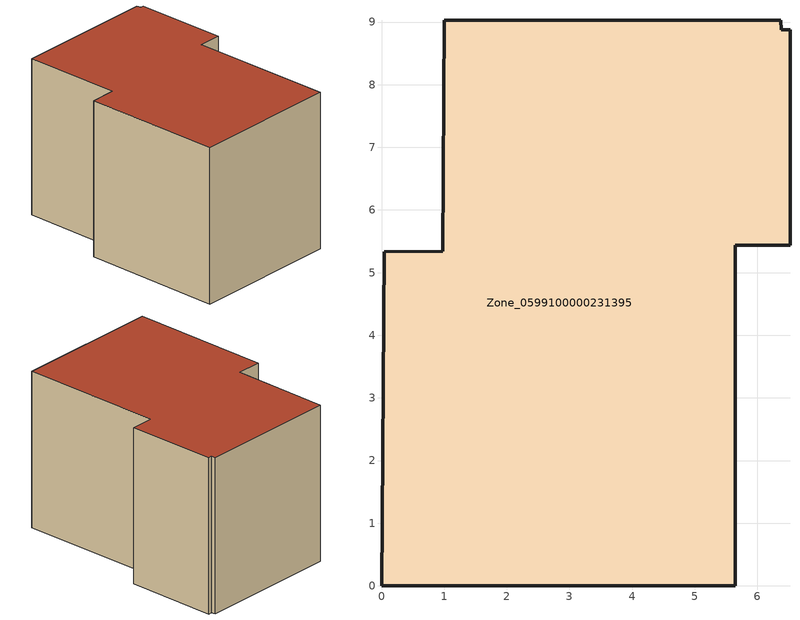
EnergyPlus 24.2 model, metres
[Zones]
Zone_0599100000231395
 floor ground (C_G): 6.38,8.87 6.52,8.88 6.52,5.44 5.65,5.44 5.65,0 0,0 0.04,5.33 0.98,5.34 1,9.03 6.37,9.03 z0
 wall outside (C_F): 0.98,5.34 0.04,5.33 0,0 5.65,0 5.65,5.44 6.52,5.44 6.52,8.88 6.38,8.87 6.37,9.03 1,9.03 0.98,5.34 z0:5.96
 roof outside (C_R): 6.38,8.87 6.37,9.03 1,9.03 0.98,5.34 0.04,5.33 0,0 5.65,0 5.65,5.44 6.52,5.44 6.52,8.88 z5.96
[BUILDING]
Pand.0599100000231395: North Axis=0; Terrain=City; Loads Convergence Tolerance Value=0.04; Temperature Convergence Tolerance Value=0.4; Solar Distribution=FullExterior; Maximum Number of Warmup Days=25; Minimum Number of Warmup Days=1
[Site:Location]
Rotterdam.The.Hague.AP_ZH_NLD Design_Conditions: Latitude=51.96; Longitude=4.45; Time Zone=1; Elevation=-4.5
[SITE:GROUNDTEMPERATURE:BUILDINGSURFACE]
18, 18, 18, 18, 18, 18, 18, 18, 18, 18, 18, 18
[MATERIAL] Thermal Absorptance=0.9; Solar Absorptance=0.7; Visible Absorptance=0.7
Name | Roughness | Thickness | Conductivity | Density | Specific Heat
G.TC.1946-1964 | MediumSmooth | 0.15 | 1 | 540 | 1210
F.TC.1946-1964 | Rough | 0.3 | 0.857143 | 1920 | 840
R.TC.1946-1964 | MediumRough | 0.2 | 0.235294 | 1500 | 1000
[CONSTRUCTION]
C_G: G.TC.1946-1964
C_F: F.TC.1946-1964
C_R: R.TC.1946-1964
[ZONE]
Zone_0599100000231395: Type=1; Multiplier=1; Ceiling Height=Autocalculate; Volume=Autocalculate; Floor Area=autocalculate; Part of Total Floor Area=Yes
[ZONEINFILTRATION:DESIGNFLOWRATE]
Infil_Zone_0599100000231395: Zone or ZoneList or Space or SpaceList=Zone_0599100000231395; Schedule=AlwaysOn; Design Flow Rate Calculation Method=Flow/Area; Flow Rate per Floor Area=0.003; Constant Term Coefficient=1; Temperature Term Coefficient=0; Velocity Term Coefficient=0; Velocity Squared Term Coefficient=0
[HVACTEMPLATE:ZONE:IDEALLOADSAIRSYSTEM]
Zone_0599100000231395: Maximum Heating Supply Air Temperature=50; Minimum Cooling Supply Air Temperature=13; Maximum Heating Supply Air Humidity Ratio=0.0156; Minimum Cooling Supply Air Humidity Ratio=0.0077; Heating Limit=NoLimit; Cooling Limit=NoLimit; Dehumidification Control Type=ConstantSensibleHeatRatio; Cooling Sensible Heat Ratio=0.7; Dehumidification Setpoint=60; Humidification Control Type=None; Humidification Setpoint=30; Outdoor Air Method=None; Outdoor Air Flow Rate per Person=0.00944; Outdoor Air Flow Rate per Zone Floor Area=0; Outdoor Air Flow Rate per Zone=0; Demand Controlled Ventilation Type=None; Outdoor Air Economizer Type=NoEconomizer; Heat Recovery Type=None; Sensible Heat Recovery Effectiveness=0.7; Latent Heat Recovery Effectiveness=0.65
[ZONECONTROL:THERMOSTAT]
ThermostatControl_Zone_0599100000231395: Zone or ZoneList=Zone_0599100000231395; Control Type Schedule=DualSetpointControlType; Control 1=Thermostat_Zone_0599100000231395; Temperature Difference Between Cutout And Setpoint=0
[THERMOSTATSETPOINT:DUALSETPOINT]
Thermostat_Zone_0599100000231395: Heating Setpoint Temperature Schedule=HeatingSetpoint_Zone_0599100000231395; Cooling Setpoint Temperature Schedule=CoolingSetpoint_Zone_0599100000231395
[SCHEDULE:COMPACT]
HeatingSetpoint_Zone_0599100000231395: Through: 12/31, For: AllDays, Until: 24:00, 21
CoolingSetpoint_Zone_0599100000231395: Through: 12/31, For: AllDays, Until: 24:00, 24
DualSetpointControlType: Through: 12/31, For: AllDays, Until: 24:00, 4
AlwaysOn: Through: 12/31, For: AllDays, Until: 24:00, 1
